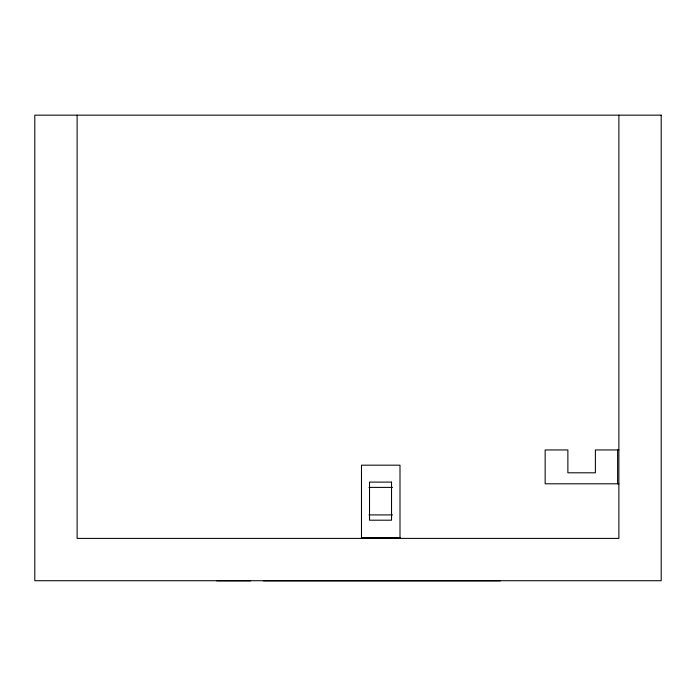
<?xml version="1.0" encoding="UTF-8"?>
<svg xmlns="http://www.w3.org/2000/svg" width="696" height="696" viewBox="0 0 696 696"><rect width="100%" height="100%" fill="white"/><g stroke="black" fill="none" stroke-linecap="round" stroke-linejoin="round"><path stroke-width="1.04" d="M618.875 449.947L595.385 449.947L595.385 472.802L567.875 472.802L567.875 449.947L545.151 449.947L545.151 483.798L618.875 483.798M368.967 487.4L392.509 487.4M368.967 514.909L392.509 514.909M361.476 537.643L400 537.643M216.795 580.829L250.656 580.829M263.349 580.838L500.372 580.838M618.875 115.162L618.875 538.399L77.126 538.399L77.126 115.162M617.604 449.947L617.604 483.798M400 538.399L400 465.18L361.476 465.18L361.476 538.399M661.2 115.162L34.8 115.162L34.8 580.725L661.2 580.725L661.2 115.162M391.535 482.111L369.524 482.111L369.524 520.199L391.535 520.199L391.535 482.111"/></g></svg>
